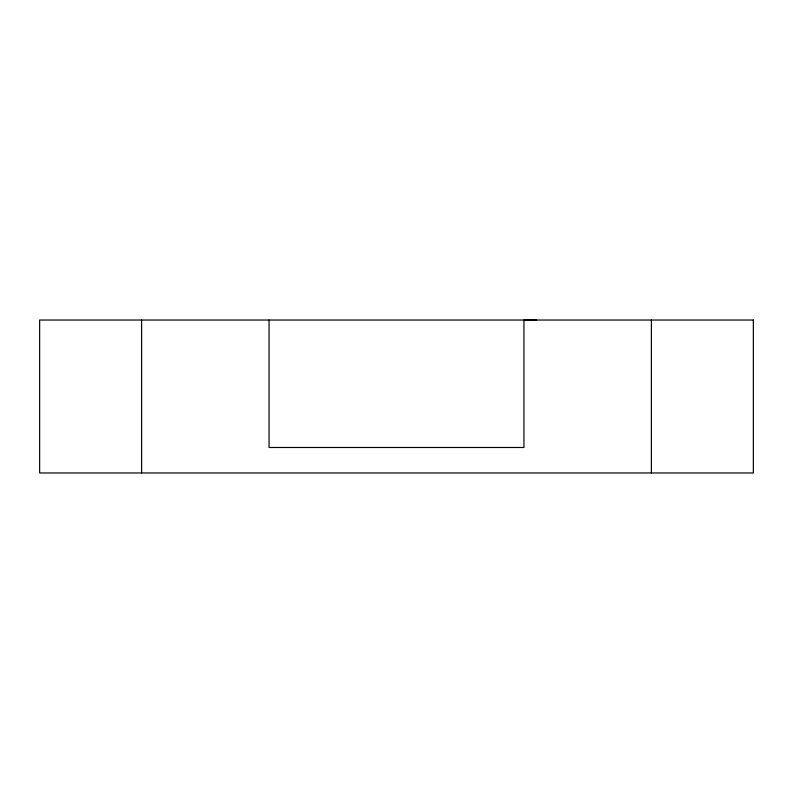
<?xml version="1.0" encoding="UTF-8"?>
<svg xmlns="http://www.w3.org/2000/svg" width="793" height="793" viewBox="0 0 793 793"><rect width="100%" height="100%" fill="white"/><g stroke="black" fill="none" stroke-linecap="round" stroke-linejoin="round"><path stroke-width="1.19" d="M524.946 320.035L536.692 320.035M651.39 320.035L651.39 472.965M523.945 320.035L523.945 447.48L269.055 447.48L269.055 320.035M141.61 320.035L141.61 472.965M753.35 320.035L39.65 320.035L39.65 472.965L753.35 472.965L753.35 320.035"/></g></svg>
